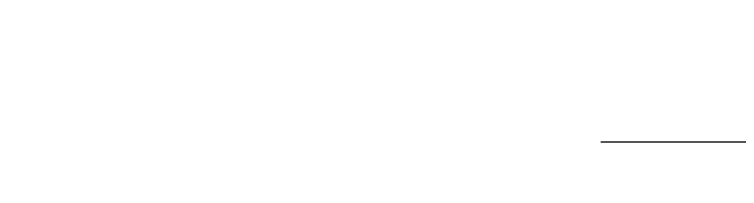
# Model space of a CAD drawing. Header units: millimetres. Extents: x 0 to 1818, y -1116 to 847.
# Drawn here: x 203.3144 to 203.544, y -0.0148 to 0.0403 of the extents above; entities that cross this region are included whole.
import ezdxf

# ---------------------------------------------------------------- set-up
doc = ezdxf.new("R2010")
doc.units = ezdxf.units.MM
doc.linetypes.add('Dots', pattern=[1, 0, -1])
doc.layers.add('Blocks', color=7, linetype='Continuous')
for name, color, linetype, lineweight, true_color in [('Blocks$Inner', 7, 'Continuous', 25, 0x007f00), ('Blocks$Outline', 7, 'Continuous', 35, 0xff3f3f), ('Groud', 7, 'Dots', 25, 0x243775)]:
    doc.layers.add(name, color=color, linetype=linetype, lineweight=lineweight, true_color=true_color)

# ---------------------------------------------------------------- blocks, each defined once
blk = doc.blocks.new('Series 7 3217 Office Chair Front')
at = {"layer": 'Blocks$Inner'}
blk.add_open_spline([(218.49605, 10.66894), (214.82376, 2.87517), (209.76624, -0.64853), (203.32349, 0.09784)], degree=3, dxfattribs=at)
at = {"layer": 'Blocks$Outline'}
blk.add_open_spline([(203.32349, 0.09784), (203.88656, 0.03261), (204.48412, -0.00266), (205.0693, 0.00022), (205.11337, 0.00033)], degree=3, knots=[-6, -6, -6, -6, -5.91260421, -5.90547465, -5.90547465, -5.90547465, -5.90547465], dxfattribs=at)

msp = doc.modelspace()

# ---------------------------------------------------------------- linework, layer by layer
at = {"layer": 'Groud'}
msp.add_lwpolyline([(0, 0), (814.04262, 0)], dxfattribs=at)

# ---------------------------------------------------------------- block references
at = {"layer": 'Blocks'}
msp.add_blockref('Series 7 3217 Office Chair Front', (0, 0), dxfattribs=at)

doc.saveas('drawing.dxf')
